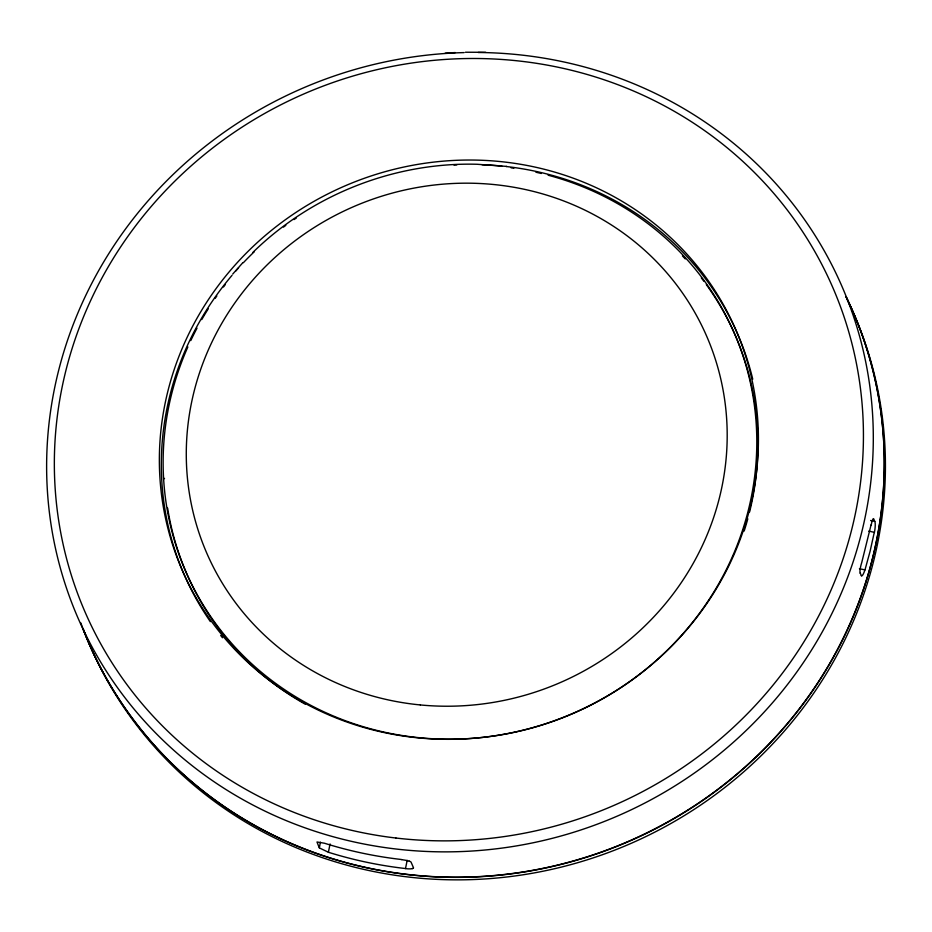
<?xml version="1.0" encoding="UTF-8"?>
<svg xmlns="http://www.w3.org/2000/svg" width="932" height="932" viewBox="0 0 932 932"><rect width="100%" height="100%" fill="white"/><g stroke="black" fill="none" stroke-linecap="round" stroke-linejoin="round"><path stroke-width="1.4" d="M871.071 524.844L861.762 562.45A8.866 1.748 -74.8 0 0 860.236 573.308M407.168 860.318L405.513 868.542A416.418 396.484 -23.4 0 1 328.39 852.256L319.361 847.91L320.387 842.167M328.39 852.256L330.068 843.938M232.732 274.066L242.809 262.719M252.922 252.362C311.882 194.578 394.539 162.005 477.079 164.265L506.682 166.409M412.48 868.484L413.295 868.135A4.811 1.27 7.9 0 0 413.447 867.645L411.105 862.24A4.811 1.27 7.9 0 0 410.488 861.669L409.288 861.121M445.17 53.147L455.305 52.565M465.429 52.239L485.677 52.297M870.605 520.487L874.787 521.384A8.866 1.678 -81.8 0 1 874.402 532.545M868.729 531.124L874.298 532.312L870.115 551.196L864.989 569.906L859.432 568.718M874.787 521.384L873.715 518.891A8.866 1.293 -81.1 0 0 871.175 525.1M860.283 573.168L861.354 575.65M319.257 847.736L316.973 841.98L324.487 843.239A416.418 396.484 -23.4 0 0 401.61 859.525M846.058 296.795A416.418 396.484 -23.4 0 1 629.764 840.99A416.418 396.484 -23.4 0 1 83.379 629.752M847.13 299.277A416.418 396.484 -23.4 0 1 629.449 844.077A416.418 396.484 -23.4 0 1 83.426 629.543M478.174 52.483A416.418 396.484 -23.4 0 1 810.98 650.955A416.418 396.484 -23.4 0 1 97.662 656.967A416.418 396.484 -23.4 0 1 464.124 52.6M506.111 166.502A301.758 287.312 -23.4 0 1 752.741 379.161M222.503 637.744A301.758 287.312 -23.4 0 1 220.686 635.473M210.387 621.621A301.758 287.312 -23.4 0 1 232.021 275.336M235.726 271.061A301.758 287.312 -23.4 0 1 238.557 267.88M243.38 262.684A301.758 287.312 -23.4 0 1 254.285 251.745M283.503 227.07A301.758 287.312 -23.4 0 1 285.821 225.358M294.011 219.579A301.758 287.312 -23.4 0 1 296.341 218.006M453.989 165.057A301.758 287.312 -23.4 0 1 456.797 164.917M482.042 164.743A301.758 287.312 -23.4 0 1 501.789 166.047M864.966 569.848A8.866 1.748 -74.8 0 1 861.308 575.801M412.736 868.589A10.17 2.971 9.3 0 1 405.525 868.612M401.727 859.7A10.17 2.353 8.7 0 1 409.195 861.145M845.988 296.644A416.418 396.484 -23.4 0 1 626.211 842.33A416.418 396.484 -23.4 0 1 80.769 622.844M706.328 284.621A299.044 284.726 -23.4 0 1 749.596 511.983M747.802 518.821A299.044 284.726 -23.4 0 1 744.167 531.042M305.381 704.277A299.044 284.726 -23.4 0 1 167.609 508.057M682.422 255.904A299.044 284.726 -23.4 0 1 685.265 258.921M701.342 277.934A299.044 284.726 -23.4 0 1 703.858 281.254M548.133 175.204A299.044 284.726 -23.4 0 1 739.996 537.624A299.044 284.726 -23.4 0 1 351.364 722.883A299.044 284.726 -23.4 0 1 187.856 346.949M190.757 340.623A299.044 284.726 -23.4 0 1 197.013 328.169M201.743 319.606A299.044 284.726 -23.4 0 1 208.255 308.83M215.222 298.31A299.044 284.726 -23.4 0 1 216.83 296.003M223.494 286.951A299.044 284.726 -23.4 0 1 225.206 284.726M511.086 167.83A299.044 284.726 -23.4 0 1 513.858 168.214M535.912 172.234A299.044 284.726 -23.4 0 1 541.364 173.492M164.498 478.372A5.312 5.056 -23.4 0 1 164.381 478.722M395.937 838.031A407.564 388.05 -23.4 0 0 836.447 296.225A407.564 388.05 -23.4 0 0 144.285 214.779A407.564 388.05 -23.4 0 0 395.937 838.031M392.43 734.218A301.758 287.312 -23.4 0 0 745.052 354.277A301.758 287.312 -23.4 0 0 239.186 260.529A301.758 287.312 -23.4 0 0 392.43 734.218M420.344 704.942A272.47 259.422 -23.4 0 0 707.027 337.023A272.47 259.422 -23.4 0 0 242.844 292.147A272.47 259.422 -23.4 0 0 420.344 704.942"/></g></svg>
